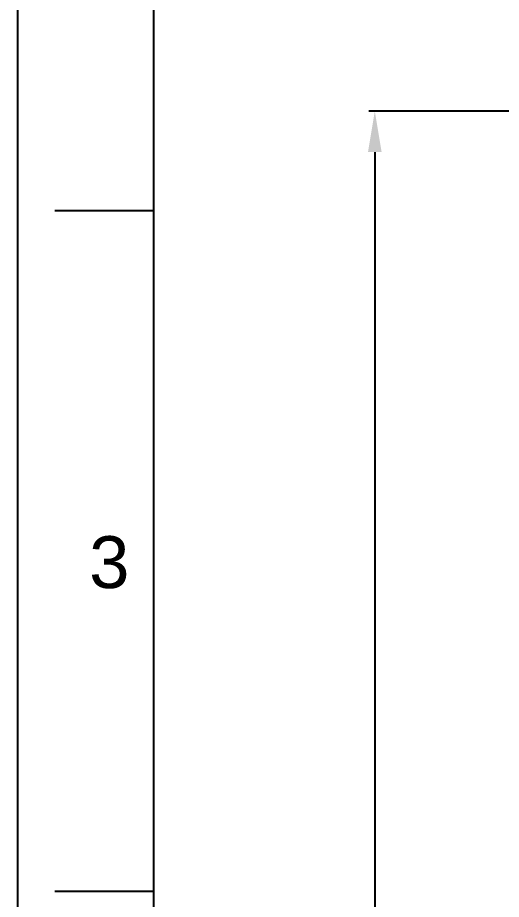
# Model space of a CAD drawing. Header units: millimetres. Extents: x 8455 to 9049, y -103 to 737.
# Drawn here: x 8455.3 to 8526.3, y 415.5 to 545 of the extents above; entities that cross this region are included whole.
import ezdxf

# ---------------------------------------------------------------- set-up
doc = ezdxf.new("R2010")
doc.units = ezdxf.units.MM
doc.layers.add('DIM', color=3, linetype='Continuous', lineweight=9)
doc.layers.add('FORM', color=7, linetype='Continuous')
doc.styles.get("Standard").update_dxf_attribs({"font": 'arial.ttf'})
doc.dimstyles.new('겸용-샤워욕조용1', dxfattribs={"dimscale": 0.6, "dimtxt": 10, "dimasz": 10, "dimexe": 1.5, "dimexo": 1.5, "dimgap": 1, "dimtad": 0, "dimtih": 1, "dimtoh": 1, "dimdec": 1, "dimdsep": 46, "dimtxsty": 'Standard', "dimcen": 2.5, "dimclrd": 5, "dimclre": 5, "dimclrt": 5, "dimadec": 1, "dimazin": 2, "dimtfac": 1, "dimtdec": 1, "dimtmove": 0, "dimatfit": 3, "dimfxl": 1.25, "dimarcsym": 0})

# ---------------------------------------------------------------- blocks, each defined once
blk = doc.blocks.new('*D80')
at = {"layer": 'Defpoints', "color": 0, "transparency": 16777216}
for p in [(8507.7, 531.25), (8570.49, 531.25), (8546.1, 241.95)]:
    blk.add_point(p, dxfattribs=at)
at = {"layer": 'DIM', "color": 5, "lineweight": -2, "transparency": 16777216}
for p, q in [((8569.59, 531.25), (8506.8, 531.25)), ((8507.7, 525.25), (8507.7, 390.26)), ((8507.7, 247.95), (8507.7, 382.93)), ((8545.2, 241.95), (8506.8, 241.95))]:
    blk.add_line(p, q, dxfattribs=at)
at = {"layer": 'DIM', "color": 5, "transparency": 16777216}
for points in [[(8506.7, 525.25), (8508.7, 525.25), (8507.7, 531.25)], [(8506.7, 247.95), (8508.7, 247.95), (8507.7, 241.95)]]:
    blk.add_solid(points, dxfattribs=at)
at = {"layer": 'DIM', "color": 5, "transparency": 16777216, "insert": (8507.7, 386.6), "char_height": 6, "attachment_point": 5}
blk.add_mtext('289.3', dxfattribs=at)

msp = doc.modelspace()

# ---------------------------------------------------------------- linework, layer by layer
at = {"layer": 'FORM', "color": 7, "linetype": 'Continuous'}
for p, q in [((8455.25, 736.62), (8455.25, -103.38)), ((8475.25, 516.62), (8460.72, 516.62)), ((8475.25, 416.62), (8460.72, 416.62))]:
    msp.add_line(p, q, dxfattribs=at)
at = {"layer": 'FORM', "linetype": 'Continuous'}
msp.add_line((8475.25, -83.38), (8475.25, 716.62), dxfattribs=at)

# ---------------------------------------------------------------- texts
at = {"layer": 'FORM', "insert": (8468.71, 464.94), "char_height": 7.62, "attachment_point": 5}
msp.add_mtext_dynamic_manual_height_columns('3', width=50, gutter_width=12.5, heights=[0], dxfattribs=at)

# ---------------------------------------------------------------- dimensions: what is measured, and where the dimension line sits
at = {"layer": 'DIM', "color": 5}
dim = msp.add_linear_dim(base=(8507.7, 531.25), p1=(8546.1, 241.95), p2=(8570.49, 531.25), angle=90, dimstyle='겸용-샤워욕조용1', dxfattribs=at)
dim.commit()
dim.dimension.update_dxf_attribs({"geometry": '*D80', "text_midpoint": (8507.7, 386.6)})

doc.saveas('drawing.dxf')
